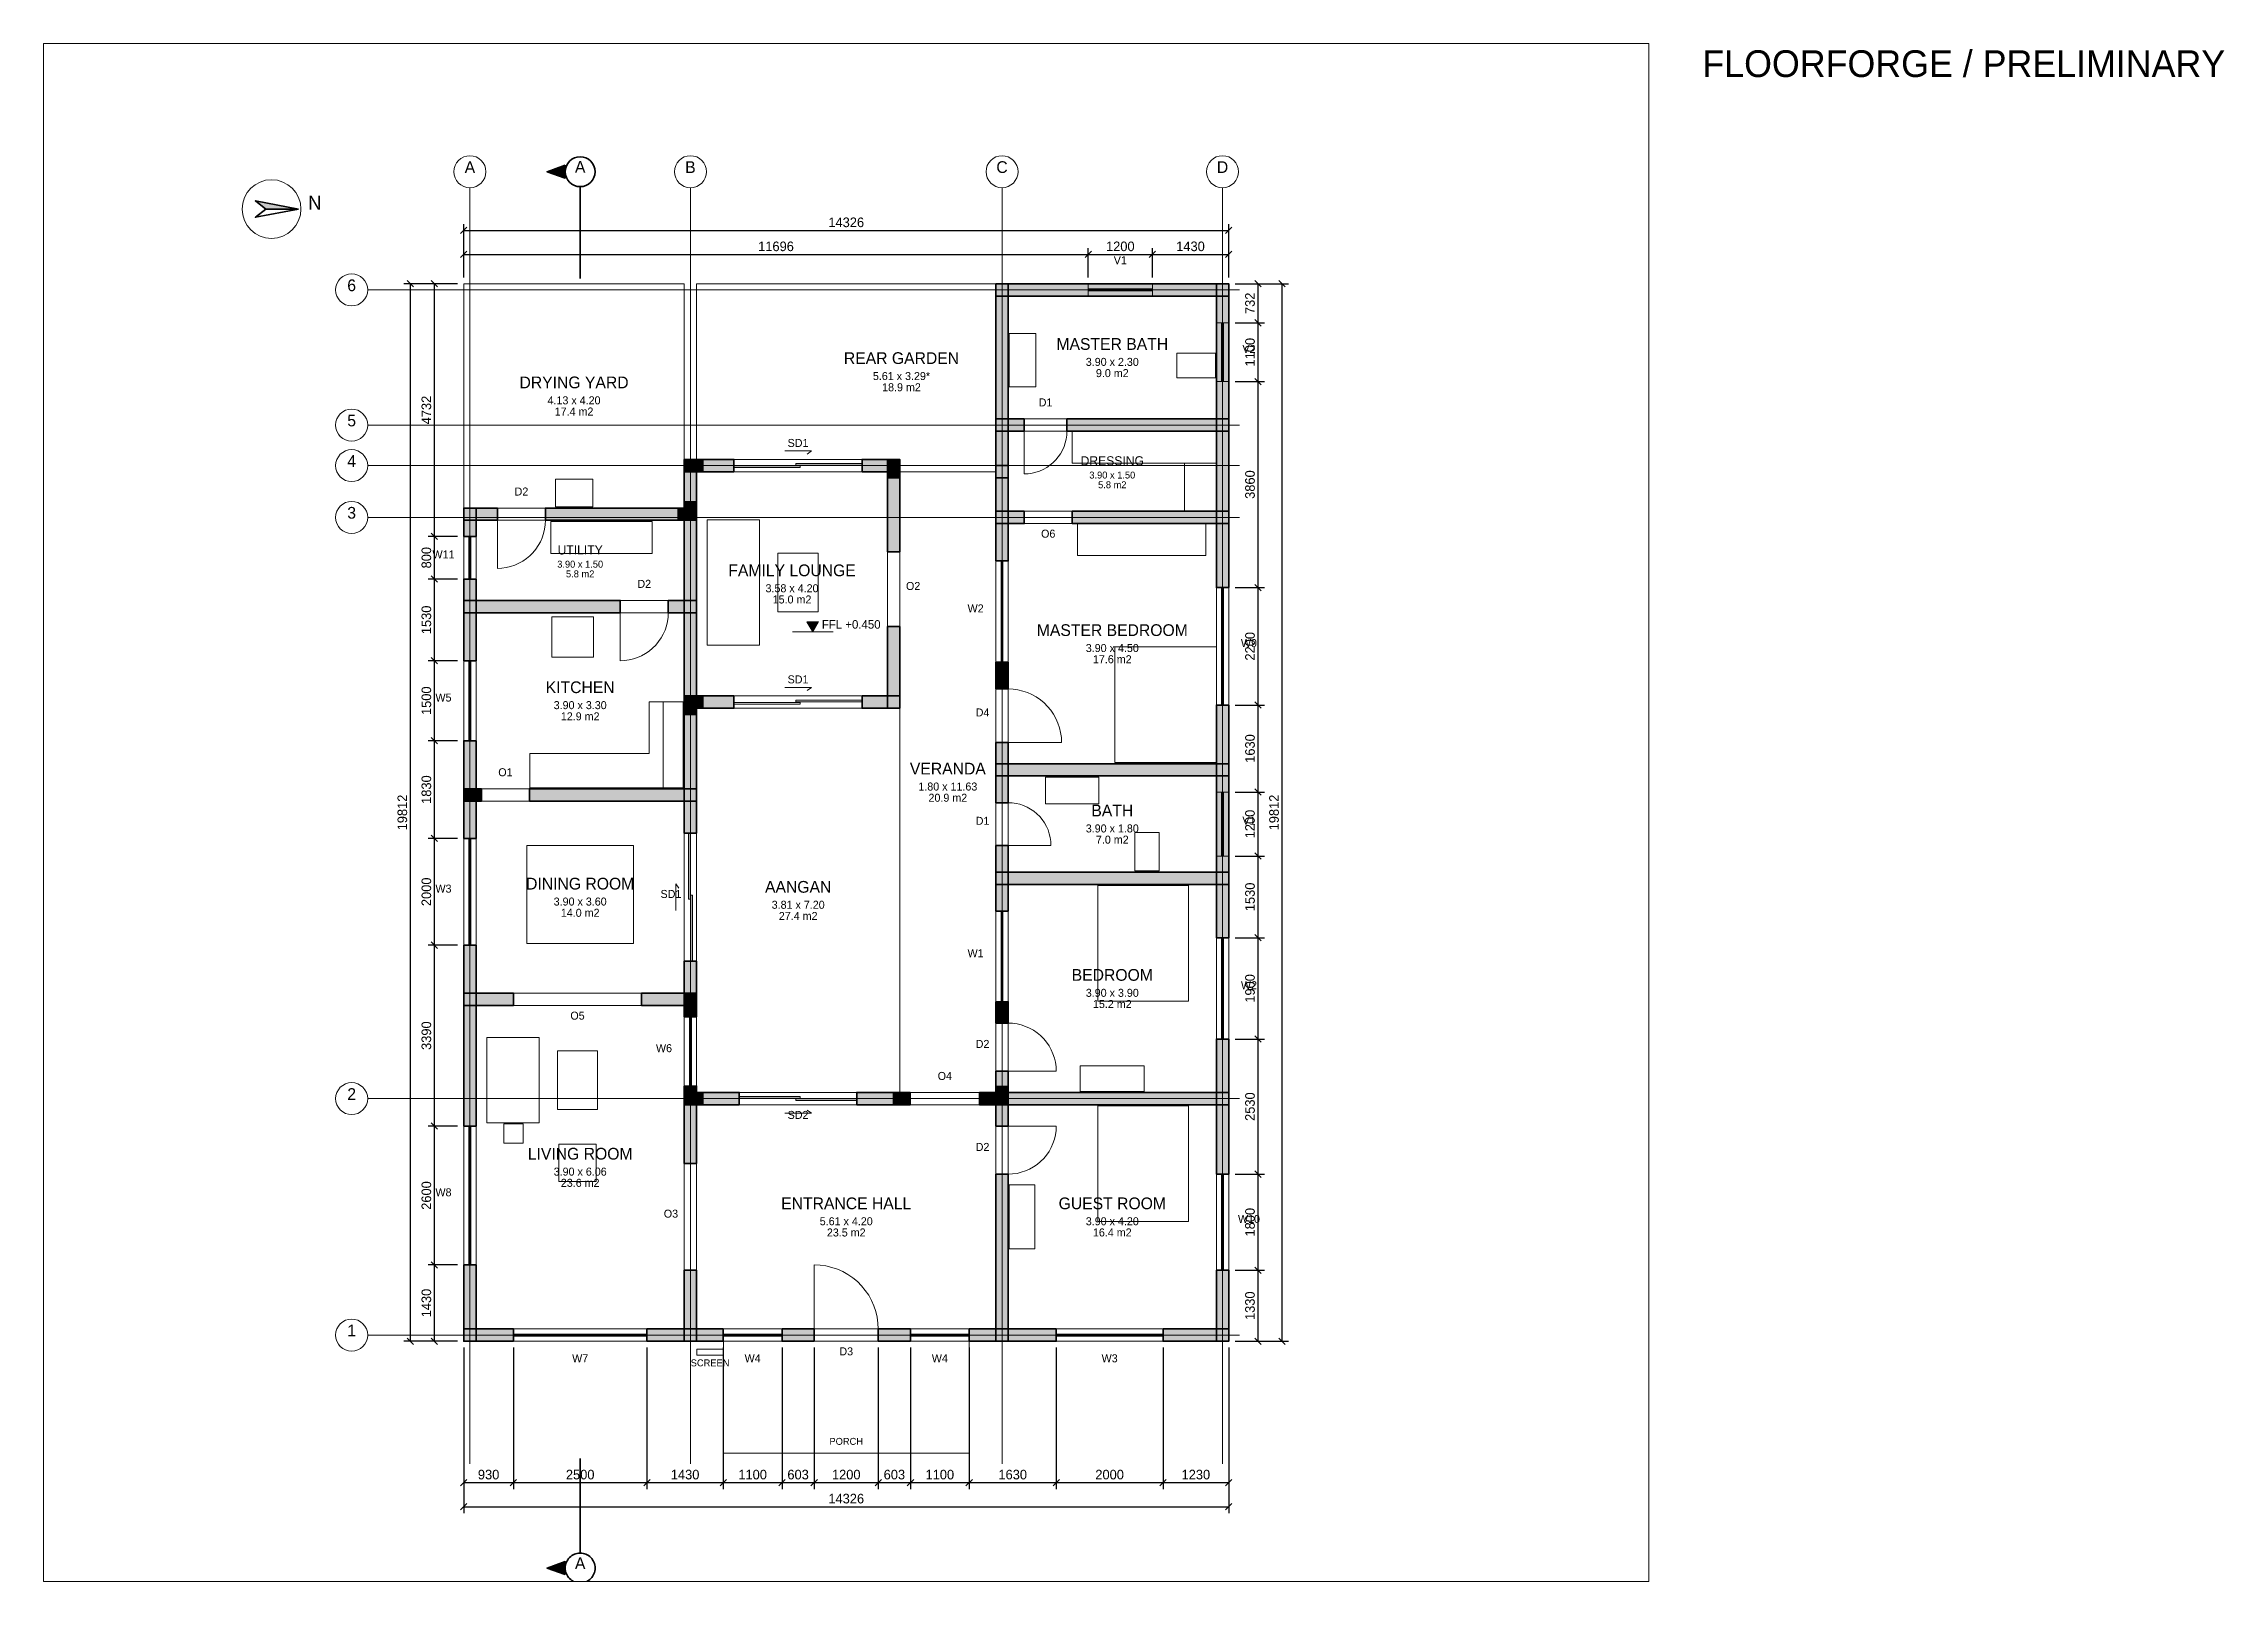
# Paper-space layout 'GROUND' of a CAD drawing. Header units: millimetres. Extents: x 20 to 346, y 30 to 260.
# The model-space entities are those that its viewports show. They can reach past a viewport. Long polylines and large blocks are cut down to what shows.
import ezdxf
from ezdxf.enums import TextEntityAlignment as Align

# ---------------------------------------------------------------- set-up
doc = ezdxf.new("R2010")
doc.units = ezdxf.units.MM
for name, color, linetype, lineweight in [('A-ANNO', 7, 'Continuous', 18), ('A-DIMS', 7, 'Continuous', 13), ('A-DOOR', 3, 'Continuous', 18), ('A-EXT', 30, 'Continuous', 18), ('A-FLOR', 8, 'Continuous', 13), ('A-FURN', 8, 'Continuous', 13), ('A-GRID', 8, 'Continuous', 13), ('A-LEVL', 7, 'Continuous', 13), ('A-SECT', 1, 'Continuous', 35), ('A-TAGS', 1, 'Continuous', 13), ('A-WALL', 7, 'Continuous', 35), ('A-WIND', 4, 'Continuous', 18)]:
    doc.layers.add(name, color=color, linetype=linetype, lineweight=lineweight)
doc.dimstyles.new('FF-ARCH', dxfattribs={"dimtxt": 180, "dimasz": 90, "dimexe": 120, "dimexo": 120, "dimgap": 60, "dimtad": 1, "dimdec": 0, "dimtsz": 60, "dimcen": 2.5, "dimazin": 3, "dimtfac": 1, "dimtmove": 0, "dimatfit": 3})

msp = doc.modelspace()

# ---------------------------------------------------------------- hatches: boundary and pattern name
at = {"layer": 'A-LEVL'}
msp.add_hatch(color=7, dxfattribs=at).paths.add_polyline_path([(6426, 13480), (6646, 13480), (6536, 13290)])
at = {"layer": 'A-SECT'}
for points in [[(1900, 22032), (1560, 21912), (1900, 21792)], [(1900, -4370), (1560, -4250), (1900, -4130)]]:
    msp.add_hatch(color=7, dxfattribs=at).paths.add_polyline_path(points)
at = {"layer": 'A-WALL'}
for points in [[(-3094, 21212), (-3902.5, 21366), (-3710, 21212)], [(9966, 19697), (9966, 19812), (10196, 19812), (10196, 17165), (10196, 17050), (9966, 17050), (9966, 19697)], [(14211, 19812), (14326, 19812), (14326, 19582), (10081, 19582), (9966, 19582), (9966, 19812), (14211, 19812)], [(14096, 19697), (14096, 19812), (14326, 19812), (14326, 17165), (14326, 17050), (14096, 17050), (14096, 19697)], [(9966, 17165), (9966, 17280), (10196, 17280), (10196, 16290), (10196, 16175), (9966, 16175), (9966, 17165)], [(10081, 17050), (9966, 17050), (9966, 17280), (10496, 17280), (10496, 17050), (10081, 17050)], [(14326, 17280), (14326, 17050), (11296, 17050), (11296, 17280), (14211, 17280), (14326, 17280)], [(14096, 17165), (14096, 17280), (14326, 17280), (14326, 15435), (14326, 15320), (14096, 15320), (14096, 17165)], [(4130, 16405), (4130, 16520), (4360, 16520), (4360, 15610), (4360, 15495), (4130, 15495), (4130, 16405)], [(4360, 16520), (4475, 16520), (4475, 16290), (4245, 16290), (4130, 16290), (4130, 16520), (4360, 16520)], [(4360, 16290), (4245, 16290), (4245, 16520), (5060, 16520), (5060, 16290), (4360, 16290)], [(8166, 16520), (8166, 16290), (7460, 16290), (7460, 16520), (8051, 16520), (8166, 16520)], [(7936, 16405), (7936, 16520), (8166, 16520), (8166, 16290), (8166, 16175), (7936, 16175), (7936, 16405)], [(7936, 16405), (8166, 16405), (8166, 14790), (7936, 14790), (7936, 16290), (7936, 16405)], [(9966, 16290), (9966, 16405), (10196, 16405), (10196, 15435), (10196, 15320), (9966, 15320), (9966, 16290)], [(0, 15610), (230, 15610), (230, 15080), (0, 15080), (0, 15495), (0, 15610)], [(115, 15380), (0, 15380), (0, 15610), (630, 15610), (630, 15380), (115, 15380)], [(4245, 15610), (4245, 15380), (1530, 15380), (1530, 15610), (4130, 15610), (4245, 15610)], [(4245, 15610), (4360, 15610), (4360, 15380), (4130, 15380), (4015, 15380), (4015, 15610), (4245, 15610)], [(4130, 15610), (4130, 15725), (4360, 15725), (4360, 15495), (4360, 15380), (4130, 15380), (4130, 15610)], [(4130, 15495), (4130, 15610), (4360, 15610), (4360, 13765), (4360, 13650), (4130, 13650), (4130, 15495)], [(10196, 15550), (10196, 14620), (9966, 14620), (9966, 15435), (9966, 15550), (10196, 15550)], [(10081, 15320), (9966, 15320), (9966, 15550), (10496, 15550), (10496, 15320), (10081, 15320)], [(14326, 15550), (14326, 15320), (11396, 15320), (11396, 15550), (14211, 15550), (14326, 15550)], [(14096, 15550), (14326, 15550), (14326, 14120), (14096, 14120), (14096, 15435), (14096, 15550)], [(230, 13765), (230, 13650), (0, 13650), (0, 14280), (230, 14280), (230, 13765)], [(0, 13880), (230, 13880), (230, 12750), (0, 12750), (0, 13765), (0, 13880)], [(115, 13650), (0, 13650), (0, 13880), (2930, 13880), (2930, 13650), (115, 13650)], [(4360, 13880), (4360, 13650), (3830, 13650), (3830, 13880), (4245, 13880), (4360, 13880)], [(4130, 13765), (4130, 13880), (4360, 13880), (4360, 11975), (4360, 11860), (4130, 11860), (4130, 13765)], [(8166, 11975), (8166, 11860), (7936, 11860), (7936, 13390), (8166, 13390), (8166, 11975)], [(9966, 12720), (10196, 12720), (10196, 12220), (9966, 12220), (9966, 12720)], [(4130, 11975), (4130, 12090), (4360, 12090), (4360, 11860), (4360, 11745), (4130, 11745), (4130, 11975)], [(4360, 12090), (4475, 12090), (4475, 11860), (4245, 11860), (4130, 11860), (4130, 12090), (4360, 12090)], [(4130, 11860), (4130, 11975), (4360, 11975), (4360, 10235), (4360, 10120), (4130, 10120), (4130, 11860)], [(4360, 11860), (4245, 11860), (4245, 12090), (5060, 12090), (5060, 11860), (4360, 11860)], [(8166, 12090), (8166, 11860), (7460, 11860), (7460, 12090), (8051, 12090), (8166, 12090)], [(14326, 10705), (14326, 10590), (14096, 10590), (14096, 11920), (14326, 11920), (14326, 10705)], [(230, 10235), (230, 10120), (0, 10120), (0, 11250), (230, 11250), (230, 10235)], [(10196, 10590), (9966, 10590), (9966, 11220), (10196, 11220), (10196, 10705), (10196, 10590)], [(9966, 10820), (10196, 10820), (10196, 10090), (9966, 10090), (9966, 10705), (9966, 10820)], [(14211, 10820), (14326, 10820), (14326, 10590), (10081, 10590), (9966, 10590), (9966, 10820), (14211, 10820)], [(14096, 10705), (14096, 10820), (14326, 10820), (14326, 8675), (14326, 8560), (14096, 8560), (14096, 10705)], [(0, 10350), (230, 10350), (230, 9420), (0, 9420), (0, 10235), (0, 10350)], [(115, 10120), (0, 10120), (0, 10350), (330, 10350), (330, 10120), (115, 10120)], [(4360, 10350), (4360, 10120), (1230, 10120), (1230, 10350), (4245, 10350), (4360, 10350)], [(4130, 10350), (4360, 10350), (4360, 9520), (4130, 9520), (4130, 10235), (4130, 10350)], [(10196, 8675), (10196, 8560), (9966, 8560), (9966, 9290), (10196, 9290), (10196, 8675)], [(10196, 8790), (10196, 8060), (9966, 8060), (9966, 8675), (9966, 8790), (10196, 8790)], [(14211, 8790), (14326, 8790), (14326, 8560), (10081, 8560), (9966, 8560), (9966, 8790), (14211, 8790)], [(14096, 8790), (14326, 8790), (14326, 7560), (14096, 7560), (14096, 8675), (14096, 8790)], [(230, 6405), (230, 6290), (0, 6290), (0, 7420), (230, 7420), (230, 6405)], [(4360, 6405), (4360, 6290), (4130, 6290), (4130, 7120), (4360, 7120), (4360, 6405)], [(0, 6520), (230, 6520), (230, 4030), (0, 4030), (0, 6405), (0, 6520)], [(115, 6290), (0, 6290), (0, 6520), (930, 6520), (930, 6290), (115, 6290)], [(4360, 6520), (4360, 6290), (3330, 6290), (3330, 6520), (4245, 6520), (4360, 6520)], [(4130, 6520), (4360, 6520), (4360, 6080), (4130, 6080), (4130, 6405), (4130, 6520)], [(9966, 6360), (10196, 6360), (10196, 5960), (9966, 5960), (9966, 6360)], [(14326, 4545), (14326, 4430), (14096, 4430), (14096, 5660), (14326, 5660), (14326, 4545)], [(10196, 4545), (9966, 4545), (9966, 5060), (10196, 5060), (10196, 4660), (10196, 4545)], [(4360, 4660), (4360, 4545), (4130, 4545), (4130, 4780), (4360, 4780), (4360, 4660)], [(4130, 4660), (4130, 4775), (4360, 4775), (4360, 4545), (4360, 4430), (4130, 4430), (4130, 4660)], [(4130, 4660), (4360, 4660), (4360, 3330), (4130, 3330), (4130, 4545), (4130, 4660)], [(4360, 4660), (4475, 4660), (4475, 4430), (4245, 4430), (4130, 4430), (4130, 4660), (4360, 4660)], [(4360, 4430), (4245, 4430), (4245, 4660), (5160, 4660), (5160, 4430), (4360, 4430)], [(8281, 4660), (8281, 4430), (7360, 4430), (7360, 4660), (8166, 4660), (8281, 4660)], [(8166, 4430), (8051, 4430), (8051, 4660), (8360, 4660), (8360, 4430), (8166, 4430)], [(10081, 4660), (10081, 4430), (9660, 4430), (9660, 4660), (9966, 4660), (10081, 4660)], [(10081, 4660), (10196, 4660), (10196, 4430), (9966, 4430), (9851, 4430), (9851, 4660), (10081, 4660)], [(9966, 4660), (9966, 4775), (10196, 4775), (10196, 4545), (10196, 4430), (9966, 4430), (9966, 4660)], [(9966, 4660), (10196, 4660), (10196, 4030), (9966, 4030), (9966, 4545), (9966, 4660)], [(14211, 4660), (14326, 4660), (14326, 4430), (10081, 4430), (9966, 4430), (9966, 4660), (14211, 4660)], [(14096, 4660), (14326, 4660), (14326, 3130), (14096, 3130), (14096, 4545), (14096, 4660)], [(10196, 115), (10196, 0), (9966, 0), (9966, 3130), (10196, 3130), (10196, 115)], [(230, 115), (230, 0), (0, 0), (0, 1430), (230, 1430), (230, 115)], [(4360, 115), (4360, 0), (4130, 0), (4130, 1330), (4360, 1330), (4360, 115)], [(14326, 115), (14326, 0), (14096, 0), (14096, 1330), (14326, 1330), (14326, 115)], [(115, 0), (0, 0), (0, 230), (930, 230), (930, 0), (115, 0)], [(4360, 230), (4360, 0), (3430, 0), (3430, 230), (4245, 230), (4360, 230)], [(4130, 230), (4860, 230), (4860, 0), (4245, 0), (4130, 0), (4130, 230)], [(6563, 0), (5960, 0), (5960, 230), (6563, 230), (6563, 0)], [(7763, 0), (7763, 230), (8366, 230), (8366, 0), (7763, 0)], [(9466, 0), (9466, 230), (10081, 230), (10196, 230), (10196, 0), (9466, 0)], [(10081, 0), (9966, 0), (9966, 230), (11096, 230), (11096, 0), (10081, 0)], [(14326, 230), (14326, 0), (13096, 0), (13096, 230), (14211, 230), (14326, 230)]]:
    msp.add_hatch(color=7, dxfattribs=at).paths.add_polyline_path(points)

# ---------------------------------------------------------------- linework, layer by layer
at = {"layer": 'A-ANNO'}
msp.add_circle((-3600, 21212), 550, dxfattribs=at)
at = {"layer": 'A-DOOR'}
for p, q in [((10496, 17050), (10496, 16250)), ((6010, 16680), (6510, 16680)), ((6510, 16680), (6430, 16620)), ((10496, 15550), (11396, 15550)), ((630, 15380), (630, 14480)), ((10496, 15320), (11396, 15320)), ((7936, 13390), (7936, 14790)), ((8166, 13390), (8166, 14790)), ((2930, 13650), (2930, 12750)), ((6010, 12250), (6510, 12250)), ((6510, 12250), (6430, 12190)), ((10196, 11220), (11196, 11220)), ((330, 10350), (1230, 10350)), ((330, 10120), (1230, 10120)), ((10196, 9290), (10996, 9290)), ((3970, 8070), (3970, 8570)), ((3970, 8570), (4030, 8490)), ((930, 6520), (3330, 6520)), ((930, 6290), (3330, 6290)), ((10196, 5060), (11096, 5060)), ((8360, 4660), (9660, 4660)), ((6010, 4270), (6510, 4270)), ((6510, 4270), (6430, 4330)), ((8360, 4430), (9660, 4430)), ((10196, 4030), (11096, 4030)), ((4130, 1330), (4130, 3330)), ((4360, 1330), (4360, 3330)), ((6563, 230), (6563, 1430))]:
    msp.add_line(p, q, dxfattribs=at)
for points in [[(11296, 17050), (11292.6, 16976.2), (11282.4, 16903), (11265.5, 16831.1), (11242, 16761), (11212.1, 16693.4), (11176.2, 16628.9), (11134.4, 16567.9), (11087.2, 16511), (11035, 16458.8), (10978.1, 16411.6), (10917.1, 16369.8), (10852.6, 16333.9), (10785, 16304), (10714.9, 16280.5), (10643, 16263.6), (10569.8, 16253.4), (10496, 16250)], [(1530, 15380), (1526.2, 15297), (1514.7, 15214.6), (1495.6, 15133.7), (1469.2, 15054.9), (1435.6, 14978.8), (1395.2, 14906.2), (1348.2, 14837.6), (1295.1, 14773.7), (1236.3, 14714.9), (1172.4, 14661.8), (1103.8, 14614.8), (1031.2, 14574.4), (955.1, 14540.8), (876.3, 14514.4), (795.4, 14495.3), (713, 14483.8), (630, 14480)], [(3830, 13650), (3826.2, 13567), (3814.7, 13484.6), (3795.6, 13403.7), (3769.2, 13324.9), (3735.6, 13248.8), (3695.2, 13176.2), (3648.2, 13107.6), (3595.1, 13043.7), (3536.3, 12984.9), (3472.4, 12931.8), (3403.8, 12884.8), (3331.2, 12844.4), (3255.1, 12810.8), (3176.3, 12784.4), (3095.4, 12765.3), (3013, 12753.8), (2930, 12750)], [(10196, 12220), (10288.3, 12215.7), (10379.7, 12203), (10469.7, 12181.8), (10557.2, 12152.5), (10641.7, 12115.2), (10722.4, 12070.2), (10798.6, 12018), (10869.7, 11959), (10935, 11893.7), (10994, 11822.6), (11046.2, 11746.4), (11091.2, 11665.7), (11128.5, 11581.2), (11157.8, 11493.7), (11179, 11403.7), (11191.7, 11312.3), (11196, 11220)], [(10196, 10090), (10269.8, 10086.6), (10343, 10076.4), (10414.9, 10059.5), (10485, 10036), (10552.6, 10006.1), (10617.1, 9970.2), (10678.1, 9928.4), (10735, 9881.2), (10787.2, 9829), (10834.4, 9772.1), (10876.2, 9711.1), (10912.1, 9646.6), (10942, 9579), (10965.5, 9508.9), (10982.4, 9437), (10992.6, 9363.8), (10996, 9290)], [(10196, 5960), (10279, 5956.2), (10361.4, 5944.7), (10442.3, 5925.6), (10521.1, 5899.2), (10597.2, 5865.6), (10669.8, 5825.2), (10738.4, 5778.2), (10802.3, 5725.1), (10861.1, 5666.3), (10914.2, 5602.4), (10961.2, 5533.8), (11001.6, 5461.2), (11035.2, 5385.1), (11061.6, 5306.3), (11080.7, 5225.4), (11092.2, 5143), (11096, 5060)], [(10196, 3130), (10279, 3133.8), (10361.4, 3145.3), (10442.3, 3164.4), (10521.1, 3190.8), (10597.2, 3224.4), (10669.8, 3264.8), (10738.4, 3311.8), (10802.3, 3364.9), (10861.1, 3423.7), (10914.2, 3487.6), (10961.2, 3556.2), (11001.6, 3628.8), (11035.2, 3704.9), (11061.6, 3783.7), (11080.7, 3864.6), (11092.2, 3947), (11096, 4030)], [(7763, 230), (7757.9, 340.7), (7742.6, 450.5), (7717.2, 558.4), (7682, 663.5), (7637.2, 764.9), (7583.3, 861.7), (7520.6, 953.2), (7449.8, 1038.4), (7371.4, 1116.8), (7286.2, 1187.6), (7194.7, 1250.3), (7097.9, 1304.2), (6996.5, 1349), (6891.4, 1384.2), (6783.5, 1409.6), (6673.7, 1424.9), (6563, 1430)]]:
    msp.add_lwpolyline(points, dxfattribs=at)
for points in [[(5060, 16399), (6300, 16399), (6300, 16367), (5060, 16367)], [(6220, 16443), (7460, 16443), (7460, 16411), (6220, 16411)], [(5060, 11969), (6300, 11969), (6300, 11937), (5060, 11937)], [(6220, 12013), (7460, 12013), (7460, 11981), (6220, 11981)], [(4207, 8280), (4207, 9520), (4239, 9520), (4239, 8280)], [(4251, 7120), (4251, 8360), (4283, 8360), (4283, 7120)], [(5160, 4551), (6300, 4551), (6300, 4583), (5160, 4583)], [(6220, 4507), (7360, 4507), (7360, 4539), (6220, 4539)]]:
    msp.add_lwpolyline(points, close=True, dxfattribs=at)
at = {"layer": 'A-EXT'}
for points in [[(4863, -2100), (9463, -2100), (9463, 0), (4863, 0)], [(4363, -260), (4863, -260), (4863, -150), (4363, -150)]]:
    msp.add_lwpolyline(points, close=True, dxfattribs=at)
at = {"layer": 'A-FLOR'}
for points in [[(0, 15610), (4130, 15610), (4130, 19812), (0, 19812)], [(0, 0), (0, 230), (0, 6290), (0, 6405), (0, 6520), (0, 10120), (0, 10235), (0, 10350), (0, 13650), (0, 13765), (0, 13880), (0, 15380), (0, 15495), (0, 15610), (0, 19812), (4130, 19812), (4130, 16520), (4245, 16520), (4360, 16520), (4360, 19812), (9966, 19812), (10196, 19812), (14096, 19812), (14211, 19812), (14326, 19812), (14326, 19582), (14326, 17280), (14326, 17165), (14326, 17050), (14326, 15550), (14326, 15435), (14326, 15320), (14326, 10820), (14326, 10705), (14326, 10590), (14326, 8790), (14326, 8675), (14326, 8560), (14326, 4660), (14326, 4545), (14326, 4430), (14326, 230), (14326, 115), (14326, 0), (14096, 0), (10196, 0), (10081, 0), (9966, 0), (4360, 0), (4245, 0), (4130, 0), (230, 0), (115, 0), (0, 0)], [(4360, 16520), (8166, 16520), (8166, 16290), (9966, 16290), (9966, 19812), (4360, 19812)], [(10196, 17280), (14096, 17280), (14096, 19582), (10196, 19582)], [(10196, 15550), (14096, 15550), (14096, 17050), (10196, 17050)], [(4360, 12090), (7936, 12090), (7936, 16290), (4360, 16290)], [(8166, 4660), (9966, 4660), (9966, 16290), (8166, 16290)], [(230, 13880), (4130, 13880), (4130, 15380), (230, 15380)], [(10196, 10820), (14096, 10820), (14096, 15320), (10196, 15320)], [(230, 10350), (4130, 10350), (4130, 13650), (230, 13650)], [(4360, 4660), (8166, 4660), (8166, 11860), (4360, 11860)], [(10196, 8790), (14096, 8790), (14096, 10590), (10196, 10590)], [(230, 6520), (4130, 6520), (4130, 10120), (230, 10120)], [(10196, 4660), (14096, 4660), (14096, 8560), (10196, 8560)], [(230, 230), (4130, 230), (4130, 6290), (230, 6290)], [(4360, 230), (9966, 230), (9966, 4430), (4360, 4430)], [(10196, 230), (14096, 230), (14096, 4430), (10196, 4430)]]:
    msp.add_lwpolyline(points, close=True, dxfattribs=at)
at = {"layer": 'A-FURN'}
for points in [[(10716, 17882), (10716, 18882), (10216, 18882), (10216, 17882)], [(14076, 18050), (14076, 18510), (13356, 18510), (13356, 18050)], [(14096, 16450), (14096, 17050), (11396, 17050), (11396, 16450)], [(14096, 15550), (14096, 16450), (13496, 16450), (13496, 15550)], [(2415, 15630), (2415, 16150), (1715, 16150), (1715, 15630)], [(3530, 14760), (3530, 15360), (1630, 15360), (1630, 14760)], [(5540, 13040), (5540, 15390), (4560, 15390), (4560, 13040)], [(13896, 14720), (13896, 15320), (11496, 15320), (11496, 14720)], [(6635, 13665), (6635, 14765), (5885, 14765), (5885, 13665)], [(2430, 12815), (2430, 13570), (1650, 13570), (1650, 12815)], [(14096, 10840), (14096, 13010), (12196, 13010), (12196, 10840)], [(4110, 10370), (1240, 10370), (1240, 11010), (3470, 11010), (3470, 11980), (4110, 11980), (4110, 11010)], [(4110, 10370), (4110, 11980), (3733, 11980), (3733, 10370)], [(11896, 10070), (11896, 10570), (10896, 10570), (10896, 10070)], [(13026, 8810), (13026, 9530), (12566, 9530), (12566, 8810)], [(3180, 7450), (3180, 9290), (1180, 9290), (1180, 7450)], [(13576, 6370), (13576, 8540), (11876, 8540), (11876, 6370)], [(1410, 4090), (1410, 5690), (430, 5690), (430, 4090)], [(2505, 4340), (2505, 5440), (1755, 5440), (1755, 4340)], [(12746, 4680), (12746, 5160), (11546, 5160), (11546, 4680)], [(13576, 2240), (13576, 4410), (11876, 4410), (11876, 2240)], [(1110, 3710), (1110, 4070), (750, 4070), (750, 3710)], [(2480, 2990), (2480, 3690), (1780, 3690), (1780, 2990)], [(10696, 1730), (10696, 2930), (10216, 2930), (10216, 1730)]]:
    msp.add_lwpolyline(points, close=True, dxfattribs=at)
at = {"layer": 'A-GRID'}
for p, q in [((115, -2300), (115, 21612)), ((4245, -2300), (4245, 21612)), ((10081, -2300), (10081, 21612)), ((14211, -2300), (14211, 21612)), ((-1800, 19697), (14526, 19697)), ((-1800, 17165), (14526, 17165)), ((-1800, 16405), (14526, 16405)), ((-1800, 15435), (14526, 15435)), ((-1800, 4545), (14526, 4545)), ((-1800, 115), (14526, 115))]:
    msp.add_line(p, q, dxfattribs=at)
for centre in [(115, 21912), (4245, 21912), (10081, 21912), (14211, 21912), (-2100, 19697), (-2100, 17165), (-2100, 16405), (-2100, 15435), (-2100, 4545), (-2100, 115)]:
    msp.add_circle(centre, 300, dxfattribs=at)
at = {"layer": 'A-LEVL'}
msp.add_line((6156, 13290), (6916, 13290), dxfattribs=at)
msp.add_lwpolyline([(6426, 13480), (6646, 13480), (6536, 13290)], close=True, dxfattribs=at)
at = {"layer": 'A-SECT'}
for p, q in [((2180, 21332), (2180, 21632)), ((2180, 19912), (2180, 21332)), ((2180, -2200), (2180, -3670)), ((2180, -3670), (2180, -3970))]:
    msp.add_line(p, q, dxfattribs=at)
for points in [[(1900, 22032), (1560, 21912), (1900, 21792)], [(1900, -4370), (1560, -4250), (1900, -4130)]]:
    msp.add_lwpolyline(points, close=True, dxfattribs=at)
for centre in [(2180, 21912), (2180, -4250)]:
    msp.add_circle(centre, 280, dxfattribs=at)
at = {"layer": 'A-WALL'}
for points in [[(-3094, 21212), (-3902.5, 21366), (-3710, 21212)], [(-3094, 21212), (-3902.5, 21058), (-3710, 21212)], [(9966, 19697), (9966, 19812), (10196, 19812), (10196, 17165), (10196, 17050), (9966, 17050), (9966, 19697)], [(14211, 19812), (14326, 19812), (14326, 19582), (10081, 19582), (9966, 19582), (9966, 19812), (14211, 19812)], [(14096, 19697), (14096, 19812), (14326, 19812), (14326, 17165), (14326, 17050), (14096, 17050), (14096, 19697)], [(9966, 17165), (9966, 17280), (10196, 17280), (10196, 16290), (10196, 16175), (9966, 16175), (9966, 17165)], [(10081, 17050), (9966, 17050), (9966, 17280), (10496, 17280), (10496, 17050), (10081, 17050)], [(14326, 17280), (14326, 17050), (11296, 17050), (11296, 17280), (14211, 17280), (14326, 17280)], [(14096, 17165), (14096, 17280), (14326, 17280), (14326, 15435), (14326, 15320), (14096, 15320), (14096, 17165)], [(4130, 16405), (4130, 16520), (4360, 16520), (4360, 15610), (4360, 15495), (4130, 15495), (4130, 16405)], [(4360, 16520), (4475, 16520), (4475, 16290), (4245, 16290), (4130, 16290), (4130, 16520), (4360, 16520)], [(4360, 16290), (4245, 16290), (4245, 16520), (5060, 16520), (5060, 16290), (4360, 16290)], [(8166, 16520), (8166, 16290), (7460, 16290), (7460, 16520), (8051, 16520), (8166, 16520)], [(7936, 16405), (7936, 16520), (8166, 16520), (8166, 16290), (8166, 16175), (7936, 16175), (7936, 16405)], [(7936, 16405), (8166, 16405), (8166, 14790), (7936, 14790), (7936, 16290), (7936, 16405)], [(9966, 16290), (9966, 16405), (10196, 16405), (10196, 15435), (10196, 15320), (9966, 15320), (9966, 16290)], [(0, 15610), (230, 15610), (230, 15080), (0, 15080), (0, 15495), (0, 15610)], [(115, 15380), (0, 15380), (0, 15610), (630, 15610), (630, 15380), (115, 15380)], [(4245, 15610), (4245, 15380), (1530, 15380), (1530, 15610), (4130, 15610), (4245, 15610)], [(4245, 15610), (4360, 15610), (4360, 15380), (4130, 15380), (4015, 15380), (4015, 15610), (4245, 15610)], [(4130, 15610), (4130, 15725), (4360, 15725), (4360, 15495), (4360, 15380), (4130, 15380), (4130, 15610)], [(4130, 15495), (4130, 15610), (4360, 15610), (4360, 13765), (4360, 13650), (4130, 13650), (4130, 15495)], [(10196, 15550), (10196, 14620), (9966, 14620), (9966, 15435), (9966, 15550), (10196, 15550)], [(10081, 15320), (9966, 15320), (9966, 15550), (10496, 15550), (10496, 15320), (10081, 15320)], [(14326, 15550), (14326, 15320), (11396, 15320), (11396, 15550), (14211, 15550), (14326, 15550)], [(14096, 15550), (14326, 15550), (14326, 14120), (14096, 14120), (14096, 15435), (14096, 15550)], [(230, 13765), (230, 13650), (0, 13650), (0, 14280), (230, 14280), (230, 13765)], [(0, 13880), (230, 13880), (230, 12750), (0, 12750), (0, 13765), (0, 13880)], [(115, 13650), (0, 13650), (0, 13880), (2930, 13880), (2930, 13650), (115, 13650)], [(4360, 13880), (4360, 13650), (3830, 13650), (3830, 13880), (4245, 13880), (4360, 13880)], [(4130, 13765), (4130, 13880), (4360, 13880), (4360, 11975), (4360, 11860), (4130, 11860), (4130, 13765)], [(8166, 11975), (8166, 11860), (7936, 11860), (7936, 13390), (8166, 13390), (8166, 11975)], [(9966, 12720), (10196, 12720), (10196, 12220), (9966, 12220), (9966, 12720)], [(4130, 11975), (4130, 12090), (4360, 12090), (4360, 11860), (4360, 11745), (4130, 11745), (4130, 11975)], [(4360, 12090), (4475, 12090), (4475, 11860), (4245, 11860), (4130, 11860), (4130, 12090), (4360, 12090)], [(4130, 11860), (4130, 11975), (4360, 11975), (4360, 10235), (4360, 10120), (4130, 10120), (4130, 11860)], [(4360, 11860), (4245, 11860), (4245, 12090), (5060, 12090), (5060, 11860), (4360, 11860)], [(8166, 12090), (8166, 11860), (7460, 11860), (7460, 12090), (8051, 12090), (8166, 12090)], [(14326, 10705), (14326, 10590), (14096, 10590), (14096, 11920), (14326, 11920), (14326, 10705)], [(230, 10235), (230, 10120), (0, 10120), (0, 11250), (230, 11250), (230, 10235)], [(10196, 10590), (9966, 10590), (9966, 11220), (10196, 11220), (10196, 10705), (10196, 10590)], [(9966, 10820), (10196, 10820), (10196, 10090), (9966, 10090), (9966, 10705), (9966, 10820)], [(14211, 10820), (14326, 10820), (14326, 10590), (10081, 10590), (9966, 10590), (9966, 10820), (14211, 10820)], [(14096, 10705), (14096, 10820), (14326, 10820), (14326, 8675), (14326, 8560), (14096, 8560), (14096, 10705)], [(0, 10350), (230, 10350), (230, 9420), (0, 9420), (0, 10235), (0, 10350)], [(115, 10120), (0, 10120), (0, 10350), (330, 10350), (330, 10120), (115, 10120)], [(4360, 10350), (4360, 10120), (1230, 10120), (1230, 10350), (4245, 10350), (4360, 10350)], [(4130, 10350), (4360, 10350), (4360, 9520), (4130, 9520), (4130, 10235), (4130, 10350)], [(10196, 8675), (10196, 8560), (9966, 8560), (9966, 9290), (10196, 9290), (10196, 8675)], [(10196, 8790), (10196, 8060), (9966, 8060), (9966, 8675), (9966, 8790), (10196, 8790)], [(14211, 8790), (14326, 8790), (14326, 8560), (10081, 8560), (9966, 8560), (9966, 8790), (14211, 8790)], [(14096, 8790), (14326, 8790), (14326, 7560), (14096, 7560), (14096, 8675), (14096, 8790)], [(230, 6405), (230, 6290), (0, 6290), (0, 7420), (230, 7420), (230, 6405)], [(4360, 6405), (4360, 6290), (4130, 6290), (4130, 7120), (4360, 7120), (4360, 6405)], [(0, 6520), (230, 6520), (230, 4030), (0, 4030), (0, 6405), (0, 6520)], [(115, 6290), (0, 6290), (0, 6520), (930, 6520), (930, 6290), (115, 6290)], [(4360, 6520), (4360, 6290), (3330, 6290), (3330, 6520), (4245, 6520), (4360, 6520)], [(4130, 6520), (4360, 6520), (4360, 6080), (4130, 6080), (4130, 6405), (4130, 6520)], [(9966, 6360), (10196, 6360), (10196, 5960), (9966, 5960), (9966, 6360)], [(14326, 4545), (14326, 4430), (14096, 4430), (14096, 5660), (14326, 5660), (14326, 4545)], [(10196, 4545), (9966, 4545), (9966, 5060), (10196, 5060), (10196, 4660), (10196, 4545)], [(4360, 4660), (4360, 4545), (4130, 4545), (4130, 4780), (4360, 4780), (4360, 4660)], [(4130, 4660), (4130, 4775), (4360, 4775), (4360, 4545), (4360, 4430), (4130, 4430), (4130, 4660)], [(4130, 4660), (4360, 4660), (4360, 3330), (4130, 3330), (4130, 4545), (4130, 4660)], [(4360, 4660), (4475, 4660), (4475, 4430), (4245, 4430), (4130, 4430), (4130, 4660), (4360, 4660)], [(4360, 4430), (4245, 4430), (4245, 4660), (5160, 4660), (5160, 4430), (4360, 4430)], [(8281, 4660), (8281, 4430), (7360, 4430), (7360, 4660), (8166, 4660), (8281, 4660)], [(8166, 4430), (8051, 4430), (8051, 4660), (8360, 4660), (8360, 4430), (8166, 4430)], [(10081, 4660), (10081, 4430), (9660, 4430), (9660, 4660), (9966, 4660), (10081, 4660)], [(10081, 4660), (10196, 4660), (10196, 4430), (9966, 4430), (9851, 4430), (9851, 4660), (10081, 4660)], [(9966, 4660), (9966, 4775), (10196, 4775), (10196, 4545), (10196, 4430), (9966, 4430), (9966, 4660)], [(9966, 4660), (10196, 4660), (10196, 4030), (9966, 4030), (9966, 4545), (9966, 4660)], [(14211, 4660), (14326, 4660), (14326, 4430), (10081, 4430), (9966, 4430), (9966, 4660), (14211, 4660)], [(14096, 4660), (14326, 4660), (14326, 3130), (14096, 3130), (14096, 4545), (14096, 4660)], [(10196, 115), (10196, 0), (9966, 0), (9966, 3130), (10196, 3130), (10196, 115)], [(230, 115), (230, 0), (0, 0), (0, 1430), (230, 1430), (230, 115)], [(4360, 115), (4360, 0), (4130, 0), (4130, 1330), (4360, 1330), (4360, 115)], [(14326, 115), (14326, 0), (14096, 0), (14096, 1330), (14326, 1330), (14326, 115)], [(115, 0), (0, 0), (0, 230), (930, 230), (930, 0), (115, 0)], [(4360, 230), (4360, 0), (3430, 0), (3430, 230), (4245, 230), (4360, 230)], [(4130, 230), (4860, 230), (4860, 0), (4245, 0), (4130, 0), (4130, 230)], [(6563, 0), (5960, 0), (5960, 230), (6563, 230), (6563, 0)], [(7763, 0), (7763, 230), (8366, 230), (8366, 0), (7763, 0)], [(9466, 0), (9466, 230), (10081, 230), (10196, 230), (10196, 0), (9466, 0)], [(10081, 0), (9966, 0), (9966, 230), (11096, 230), (11096, 0), (10081, 0)], [(14326, 230), (14326, 0), (13096, 0), (13096, 230), (14211, 230), (14326, 230)]]:
    msp.add_lwpolyline(points, close=True, dxfattribs=at)
at = {"layer": 'A-WIND'}
for p, q in [((11696, 19812), (12896, 19812)), ((11696, 19812), (11696, 19582)), ((11696, 19715), (12896, 19715)), ((11696, 19679), (12896, 19679)), ((12896, 19812), (12896, 19582)), ((11696, 19582), (12896, 19582)), ((14096, 17980), (14096, 19080)), ((14326, 19080), (14096, 19080)), ((14193, 17980), (14193, 19080)), ((14229, 17980), (14229, 19080)), ((14326, 17980), (14326, 19080)), ((14326, 17980), (14096, 17980)), ((0, 14280), (0, 15080)), ((0, 15080), (230, 15080)), ((97, 14280), (97, 15080)), ((133, 14280), (133, 15080)), ((230, 14280), (230, 15080)), ((9966, 12720), (9966, 14620)), ((9966, 14620), (10196, 14620)), ((10063, 12720), (10063, 14620)), ((10099, 12720), (10099, 14620)), ((10196, 12720), (10196, 14620)), ((0, 14280), (230, 14280)), ((14096, 11920), (14096, 14120)), ((14326, 14120), (14096, 14120)), ((14193, 11920), (14193, 14120)), ((14229, 11920), (14229, 14120)), ((14326, 11920), (14326, 14120)), ((0, 11250), (0, 12750)), ((0, 12750), (230, 12750)), ((97, 11250), (97, 12750)), ((133, 11250), (133, 12750)), ((230, 11250), (230, 12750)), ((9966, 12720), (10196, 12720)), ((14326, 11920), (14096, 11920)), ((0, 11250), (230, 11250)), ((14096, 9090), (14096, 10290)), ((14326, 10290), (14096, 10290)), ((14193, 9090), (14193, 10290)), ((14229, 9090), (14229, 10290)), ((14326, 9090), (14326, 10290)), ((0, 7420), (0, 9420)), ((0, 9420), (230, 9420)), ((97, 7420), (97, 9420)), ((133, 7420), (133, 9420)), ((230, 7420), (230, 9420)), ((14326, 9090), (14096, 9090)), ((9966, 6360), (9966, 8060)), ((9966, 8060), (10196, 8060)), ((10063, 6360), (10063, 8060)), ((10099, 6360), (10099, 8060)), ((10196, 6360), (10196, 8060)), ((0, 7420), (230, 7420)), ((14096, 5660), (14096, 7560)), ((14326, 7560), (14096, 7560)), ((14193, 5660), (14193, 7560)), ((14229, 5660), (14229, 7560)), ((14326, 5660), (14326, 7560)), ((9966, 6360), (10196, 6360)), ((4130, 4780), (4130, 6080)), ((4130, 6080), (4360, 6080)), ((4227, 4780), (4227, 6080)), ((4263, 4780), (4263, 6080)), ((4360, 4780), (4360, 6080)), ((14326, 5660), (14096, 5660)), ((4130, 4780), (4360, 4780)), ((0, 1430), (0, 4030)), ((0, 4030), (230, 4030)), ((97, 1430), (97, 4030)), ((133, 1430), (133, 4030)), ((230, 1430), (230, 4030)), ((14096, 1330), (14096, 3130)), ((14326, 3130), (14096, 3130)), ((14193, 1330), (14193, 3130)), ((14229, 1330), (14229, 3130)), ((14326, 1330), (14326, 3130)), ((0, 1430), (230, 1430)), ((14326, 1330), (14096, 1330)), ((930, 230), (3430, 230)), ((930, 0), (930, 230)), ((930, 133), (3430, 133)), ((930, 97), (3430, 97)), ((930, 0), (3430, 0)), ((3430, 0), (3430, 230)), ((4860, 230), (5960, 230)), ((4860, 0), (4860, 230)), ((4860, 133), (5960, 133)), ((4860, 97), (5960, 97)), ((4860, 0), (5960, 0)), ((5960, 0), (5960, 230)), ((8366, 230), (9466, 230)), ((8366, 0), (8366, 230)), ((8366, 133), (9466, 133)), ((8366, 97), (9466, 97)), ((8366, 0), (9466, 0)), ((9466, 0), (9466, 230)), ((11096, 230), (13096, 230)), ((11096, 0), (11096, 230)), ((11096, 133), (13096, 133)), ((11096, 97), (13096, 97)), ((11096, 0), (13096, 0)), ((13096, 0), (13096, 230))]:
    msp.add_line(p, q, dxfattribs=at)

# ---------------------------------------------------------------- texts
at = {"layer": 'A-ANNO'}
for s, height, p in [('N', 260, (-2790, 21122)), ('MASTER BATH', 220, (12146, 18508)), ('REAR GARDEN', 220, (8197.7, 18243)), ('3.90 x 2.30', 150, (12146, 18228.5)), ('DRYING YARD', 220, (2065, 17788)), ('5.61 x 3.29*', 150, (8197.7, 17963.5)), ('9.0 m2', 150, (12146, 18018.5)), ('4.13 x 4.20', 150, (2065, 17508.5)), ('18.9 m2', 150, (8197.7, 17753.5)), ('17.4 m2', 150, (2065, 17298.5)), ('DRESSING', 170, (12146, 16359.5)), ('3.90 x 1.50', 130, (12146, 16124.5)), ('5.8 m2', 130, (12146, 15942.5)), ('UTILITY', 170, (2180, 14689.5)), ('3.90 x 1.50', 130, (2180, 14454.5)), ('5.8 m2', 130, (2180, 14272.5)), ('FAMILY LOUNGE', 220, (6148, 14267)), ('3.58 x 4.20', 150, (6148, 13987.5)), ('15.0 m2', 150, (6148, 13777.5)), ('MASTER BEDROOM', 220, (12146, 13147)), ('3.90 x 4.50', 150, (12146, 12867.5)), ('17.6 m2', 150, (12146, 12657.5)), ('KITCHEN', 220, (2180, 12077)), ('3.90 x 3.30', 150, (2180, 11797.5)), ('12.9 m2', 150, (2180, 11587.5)), ('VERANDA', 220, (9066, 10552)), ('1.80 x 11.63', 150, (9066, 10272.5)), ('20.9 m2', 150, (9066, 10062.5)), ('BATH', 220, (12146, 9767)), ('3.90 x 1.80', 150, (12146, 9487.5)), ('7.0 m2', 150, (12146, 9277.5)), ('DINING ROOM', 220, (2180, 8397)), ('AANGAN', 220, (6263, 8337)), ('3.90 x 3.60', 150, (2180, 8117.5)), ('3.81 x 7.20', 150, (6263, 8057.5)), ('14.0 m2', 150, (2180, 7907.5)), ('27.4 m2', 150, (6263, 7847.5)), ('BEDROOM', 220, (12146, 6687)), ('3.90 x 3.90', 150, (12146, 6407.5)), ('15.2 m2', 150, (12146, 6197.5)), ('LIVING ROOM', 220, (2180, 3337)), ('3.90 x 6.06', 150, (2180, 3057.5)), ('23.6 m2', 150, (2180, 2847.5)), ('ENTRANCE HALL', 220, (7163, 2407)), ('GUEST ROOM', 220, (12146, 2407)), ('5.61 x 4.20', 150, (7163, 2127.5)), ('23.5 m2', 150, (7163, 1917.5)), ('3.90 x 4.20', 150, (12146, 2127.5)), ('16.4 m2', 150, (12146, 1917.5))]:
    msp.add_text(s, height=height, dxfattribs=at).set_placement(p, align=Align.BOTTOM_CENTER)
at = {"layer": 'A-EXT'}
for s, p in [('SCREEN', (4613, -510)), ('PORCH', (7163, -1980))]:
    msp.add_text(s, height=130, dxfattribs=at).set_placement(p, align=Align.BOTTOM_CENTER)
at = {"layer": 'A-GRID'}
for s, p in [('A', (115, 21822)), ('B', (4245, 21822)), ('C', (10081, 21822)), ('D', (14211, 21822)), ('6', (-2100, 19607)), ('5', (-2100, 17075)), ('4', (-2100, 16315)), ('3', (-2100, 15345)), ('2', (-2100, 4455)), ('1', (-2100, 25))]:
    msp.add_text(s, height=220, dxfattribs=at).set_placement(p, align=Align.BOTTOM_CENTER)
at = {"layer": 'A-LEVL'}
msp.add_text('FFL +0.450', height=160, dxfattribs=at).set_placement((6706, 13350))
at = {"layer": 'A-SECT'}
for p in [(2180, 21827), (2180, -4335)]:
    msp.add_text('A', height=220, dxfattribs=at).set_placement(p, align=Align.BOTTOM_CENTER)
at = {"layer": 'A-TAGS'}
for s, p in [('V1', (12296, 20132)), ('V2', (14706, 18470)), ('D1', (10896, 17470)), ('SD1', (6260, 16710)), ('D2', (1080, 15800)), ('O6', (10946, 15010)), ('W11', (-380, 14620)), ('D2', (3380, 14070)), ('O2', (8416, 14030)), ('W2', (9586, 13610)), ('W9', (14706, 12960)), ('SD1', (6260, 12280)), ('W5', (-380, 11940)), ('D4', (9716, 11660)), ('O1', (780, 10540)), ('D1', (9716, 9630)), ('V1', (14706, 9630)), ('W3', (-380, 8360)), ('SD1', (3880, 8260)), ('W1', (9586, 7150)), ('W2', (14706, 6550)), ('O5', (2130, 5980)), ('W6', (3750, 5370)), ('D2', (9716, 5450)), ('O4', (9010, 4850)), ('SD2', (6260, 4120)), ('D2', (9716, 3520)), ('W8', (-380, 2670)), ('O3', (3880, 2270)), ('W10', (14706, 2170)), ('W7', (2180, -440)), ('W4', (5410, -440)), ('D3', (7163, -310)), ('W4', (8916, -440)), ('W3', (12096, -440))]:
    msp.add_text(s, height=150, dxfattribs=at).set_placement(p, align=Align.BOTTOM_CENTER)

# ---------------------------------------------------------------- dimensions: what is measured, and where the dimension line sits
at = {"layer": 'A-DIMS'}
for base, p1, p2 in [((0, 20812), (0, 19812), (14326, 19812)), ((0, 20362), (0, 19812), (11696, 19812)), ((11696, 20362), (11696, 19812), (12896, 19812)), ((12896, 20362), (12896, 19812), (14326, 19812)), ((0, -2650), (0, 0), (930, 0)), ((0, -3100), (0, 0), (14326, 0)), ((930, -2650), (930, 0), (3430, 0)), ((3430, -2650), (3430, 0), (4860, 0)), ((4860, -2650), (4860, 0), (5960, 0)), ((5960, -2650), (5960, 0), (6563, 0)), ((6563, -2650), (6563, 0), (7763, 0)), ((7763, -2650), (7763, 0), (8366, 0)), ((8366, -2650), (8366, 0), (9466, 0)), ((9466, -2650), (9466, 0), (11096, 0)), ((11096, -2650), (11096, 0), (13096, 0)), ((13096, -2650), (13096, 0), (14326, 0))]:
    msp.add_linear_dim(base=base, p1=p1, p2=p2, dimstyle='FF-ARCH', dxfattribs=at).render()
for base, p1, p2 in [((-1000, 0), (0, 0), (0, 19812)), ((-550, 15080), (0, 15080), (0, 19812)), ((14876, 19080), (14326, 19080), (14326, 19812)), ((15326, 0), (14326, 0), (14326, 19812)), ((14876, 17980), (14326, 17980), (14326, 19080)), ((14876, 14120), (14326, 14120), (14326, 17980)), ((-550, 14280), (0, 14280), (0, 15080)), ((-550, 12750), (0, 12750), (0, 14280)), ((14876, 11920), (14326, 11920), (14326, 14120)), ((-550, 11250), (0, 11250), (0, 12750)), ((14876, 10290), (14326, 10290), (14326, 11920)), ((-550, 9420), (0, 9420), (0, 11250)), ((14876, 9090), (14326, 9090), (14326, 10290)), ((-550, 7420), (0, 7420), (0, 9420)), ((14876, 7560), (14326, 7560), (14326, 9090)), ((-550, 4030), (0, 4030), (0, 7420)), ((14876, 5660), (14326, 5660), (14326, 7560)), ((14876, 3130), (14326, 3130), (14326, 5660)), ((-550, 1430), (0, 1430), (0, 4030)), ((14876, 1330), (14326, 1330), (14326, 3130)), ((-550, 0), (0, 0), (0, 1430)), ((14876, 0), (14326, 0), (14326, 1330))]:
    msp.add_linear_dim(base=base, p1=p1, p2=p2, angle=90, dimstyle='FF-ARCH', dxfattribs=at).render()

psp = doc.layouts.new('GROUND')

# ---------------------------------------------------------------- texts
psp.add_text('FLOORFORGE / PRELIMINARY', height=4).set_placement((268, 255))

# ---------------------------------------------------------------- viewports
at = {"layer": 'VIEWPORTS'}
psp.add_viewport(center=(140, 145), size=(240, 230), view_center_point=(7163, 9906), view_height=28812, dxfattribs=at)

doc.saveas('drawing.dxf')
